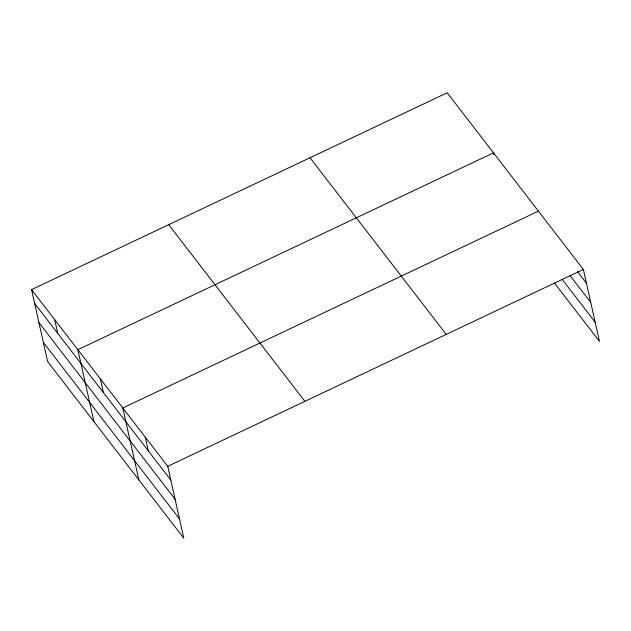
<?xml version="1.0" encoding="UTF-8"?>
<svg xmlns="http://www.w3.org/2000/svg" width="631" height="631" viewBox="0 0 631 631"><rect width="100%" height="100%" fill="white"/><g stroke="black" fill="none" stroke-linecap="round" stroke-linejoin="round"><path stroke-width="0.95" d="M31.55 289.629L167.736 466.293L183.81 538.211L47.625 361.547L31.55 289.629L447.19 92.789L583.375 269.453L599.45 341.371L554.507 283.074M538.432 211.156L122.793 407.989L138.867 479.915M167.736 466.293L583.375 269.453M577.578 271.709L586.451 283.216M570.045 275.558L590.742 302.407M562.047 279.225L595.159 322.181M310.026 157.75L446.212 334.406M168.714 224.675L304.891 401.332M34.626 303.393L170.812 480.049M38.917 322.583L175.102 499.247M43.334 342.357L179.519 519.021M493.899 154.69L493.489 152.852L77.85 349.692L93.932 421.611M145.264 437.141L148.34 450.905M100.321 378.845L103.397 392.6M54.7 319.665L57.776 333.42"/></g></svg>
